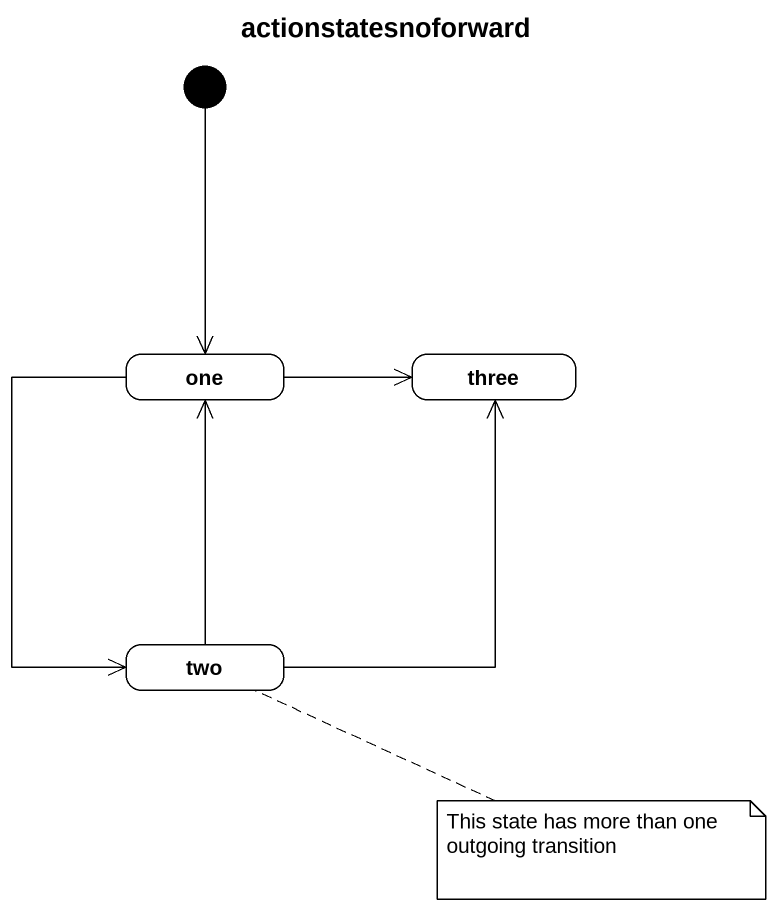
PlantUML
@startuml
title actionstatesnoforward
hide empty description
state one
state three
state two
[*] --> one
one -right-> three
one --> two
two -up-> one
two -up-> three
note right of two : This state has more than one outgoing transition
@enduml
